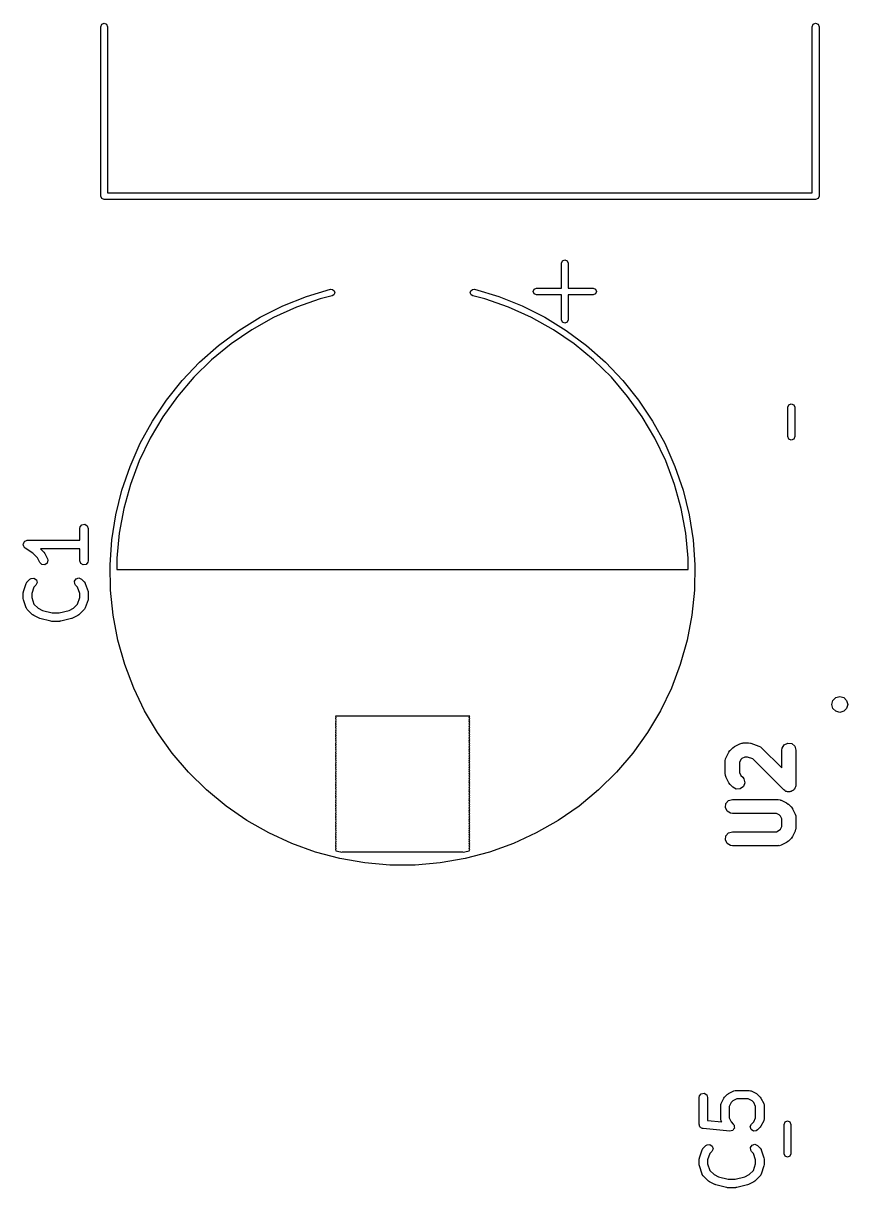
# Model space of a CAD drawing. Extents: x 44 to 148, y -85 to -25.
# Drawn here: x 44.59 to 59.19, y -82.14 to -61.52 of the extents above; entities that cross this region are included whole.
import ezdxf

# ---------------------------------------------------------------- set-up
doc = ezdxf.new("R2010")
doc.units = 0
doc.layers.add('BLACK', color=7, linetype='CONTINUOUS')

msp = doc.modelspace()

# ---------------------------------------------------------------- linework, layer by layer
at = {"layer": 'BLACK', "linetype": 'CONTINUOUS'}
for p, q in [((45.964, -61.582651), (45.981574, -61.540225)), ((45.964, -64.582651), (45.964, -61.582651)), ((45.981574, -61.540225), (46.024, -61.522651)), ((46.024, -61.522651), (46.066426, -61.540225)), ((46.066426, -61.540225), (46.084, -61.582651)), ((46.084, -61.582651), (46.084, -64.522651)), ((58.564, -61.582651), (58.581574, -61.540225)), ((58.564, -64.522651), (58.564, -61.582651)), ((58.581574, -61.540225), (58.624, -61.522651)), ((58.624, -61.522651), (58.666426, -61.540225)), ((58.666426, -61.540225), (58.684, -61.582651)), ((58.684, -61.582651), (58.684, -64.582651)), ((46.084, -64.522651), (58.564, -64.522651)), ((45.981574, -64.625077), (45.964, -64.582651)), ((46.024, -64.642651), (45.981574, -64.625077)), ((58.624, -64.642651), (46.024, -64.642651)), ((58.666426, -64.625077), (58.624, -64.642651)), ((58.684, -64.582651), (58.666426, -64.625077)), ((54.123, -65.772677), (54.140574, -65.730251)), ((54.140574, -65.730251), (54.183, -65.712677)), ((54.183, -65.712677), (54.225426, -65.730251)), ((54.225426, -65.730251), (54.243, -65.772677)), ((54.123, -66.212677), (54.123, -65.772677)), ((54.243, -65.772677), (54.243, -66.212677)), ((49.189365, -66.525402), (49.604954, -66.360285)), ((49.604954, -66.360285), (50.033234, -66.231629)), ((50.062766, -66.347938), (49.847669, -66.402597)), ((50.033234, -66.231629), (50.033234, -66.231628)), ((50.033234, -66.231628), (50.070237, -66.234056)), ((50.094128, -66.328152), (50.062766, -66.347938)), ((50.070237, -66.234056), (50.098746, -66.257769)), ((50.107871, -66.293711), (50.094128, -66.328152)), ((50.098746, -66.257769), (50.107871, -66.293711)), ((52.508129, -66.293711), (52.517254, -66.257769)), ((52.521872, -66.328152), (52.508129, -66.293711)), ((52.517254, -66.257769), (52.545763, -66.234056)), ((52.553234, -66.347938), (52.521872, -66.328152)), ((52.545763, -66.234056), (52.582766, -66.231628)), ((52.768331, -66.402597), (52.553234, -66.347938)), ((52.582766, -66.231628), (52.582766, -66.231629)), ((52.582766, -66.231629), (53.011046, -66.360285)), ((53.011046, -66.360285), (53.426635, -66.525402)), ((53.623, -66.272677), (53.640574, -66.230251)), ((53.640574, -66.315103), (53.623, -66.272677)), ((53.640574, -66.230251), (53.683, -66.212677)), ((53.683, -66.332677), (53.640574, -66.315103)), ((53.683, -66.212677), (54.123, -66.212677)), ((54.123, -66.332677), (53.683, -66.332677)), ((54.123, -66.772677), (54.123, -66.332677)), ((54.243, -66.212677), (54.683, -66.212677)), ((54.683, -66.332677), (54.243, -66.332677)), ((54.243, -66.332677), (54.243, -66.772677)), ((54.683, -66.212677), (54.725426, -66.230251)), ((54.725426, -66.315103), (54.683, -66.332677)), ((54.725426, -66.230251), (54.743, -66.272677)), ((54.743, -66.272677), (54.725426, -66.315103)), ((48.789567, -66.725747), (49.189365, -66.525402)), ((49.42867, -66.549076), (49.024105, -66.731678)), ((49.847669, -66.402597), (49.42867, -66.549076)), ((53.18733, -66.549076), (52.768331, -66.402597)), ((53.591895, -66.731678), (53.18733, -66.549076)), ((53.426635, -66.525402), (53.826433, -66.725747)), ((48.408537, -66.959828), (48.789567, -66.725747)), ((49.024105, -66.731678), (48.63708, -66.948999)), ((53.97892, -66.948999), (53.591895, -66.731678)), ((53.826433, -66.725747), (54.207463, -66.959828)), ((54.140574, -66.815103), (54.123, -66.772677)), ((54.243, -66.772677), (54.225426, -66.815103)), ((48.049117, -67.2259), (48.408537, -66.959828)), ((48.63708, -66.948999), (48.270569, -67.19937)), ((54.345431, -67.19937), (53.97892, -66.948999)), ((54.183, -66.832677), (54.140574, -66.815103)), ((54.225426, -66.815103), (54.183, -66.832677)), ((54.207463, -66.959828), (54.566883, -67.2259)), ((48.270569, -67.19937), (47.927386, -67.48087)), ((54.688614, -67.48087), (54.345431, -67.19937)), ((47.713985, -67.52198), (48.049117, -67.2259)), ((54.566883, -67.2259), (54.902015, -67.52198)), ((47.405639, -67.845862), (47.713985, -67.52198)), ((47.927386, -67.48087), (47.610167, -67.791334)), ((55.005833, -67.791334), (54.688614, -67.48087)), ((54.902015, -67.52198), (55.210361, -67.845862)), ((47.610167, -67.791334), (47.321348, -68.128381)), ((55.294652, -68.128381), (55.005833, -67.791334)), ((47.126376, -68.195132), (47.405639, -67.845862)), ((55.210361, -67.845862), (55.489624, -68.195132)), ((46.878278, -68.567186), (47.126376, -68.195132)), ((47.321348, -68.128381), (47.063147, -68.489419)), ((55.552853, -68.489419), (55.294652, -68.128381)), ((55.489624, -68.195132), (55.737722, -68.567186)), ((58.133, -68.318748), (58.150574, -68.276322)), ((58.133, -68.841252), (58.133, -68.318748)), ((58.150574, -68.276322), (58.193, -68.258748)), ((58.193, -68.258748), (58.235426, -68.276322)), ((58.235426, -68.276322), (58.253, -68.318748)), ((58.253, -68.318748), (58.253, -68.841252)), ((46.663194, -68.959252), (46.878278, -68.567186)), ((47.063147, -68.489419), (46.837548, -68.871678)), ((55.778452, -68.871678), (55.552853, -68.489419)), ((55.737722, -68.567186), (55.952806, -68.959252)), ((58.150574, -68.883678), (58.133, -68.841252)), ((58.253, -68.841252), (58.235426, -68.883678)), ((46.482726, -69.368408), (46.663194, -68.959252)), ((46.837548, -68.871678), (46.646283, -69.27222)), ((55.969717, -69.27222), (55.778452, -68.871678)), ((55.952806, -68.959252), (56.133274, -69.368408)), ((58.193, -68.901252), (58.150574, -68.883678)), ((58.235426, -68.883678), (58.193, -68.901252)), ((46.646283, -69.27222), (46.490821, -69.68797)), ((56.125179, -69.68797), (55.969717, -69.27222)), ((46.338221, -69.791605), (46.482726, -69.368408)), ((56.133274, -69.368408), (56.277779, -69.791605)), ((46.490821, -69.68797), (46.372356, -70.115734)), ((56.243644, -70.115734), (56.125179, -69.68797)), ((46.230755, -70.225688), (46.338221, -69.791605)), ((56.277779, -69.791605), (56.385245, -70.225688)), ((46.161128, -70.667422), (46.230755, -70.225688)), ((46.372356, -70.115734), (46.291798, -70.552228)), ((56.324202, -70.552228), (56.243644, -70.115734)), ((56.385245, -70.225688), (56.454872, -70.667422)), ((45.591819, -70.466608), (45.596342, -70.440956)), ((45.591819, -70.677322), (45.591819, -70.466608)), ((45.596342, -70.440956), (45.629319, -70.401656)), ((45.629319, -70.401656), (45.679843, -70.392747)), ((45.679843, -70.392747), (45.724272, -70.418399)), ((45.724272, -70.418399), (45.741819, -70.466608)), ((45.741819, -70.466608), (45.741819, -71.038036)), ((44.60384, -70.720449), (44.612587, -70.700515)), ((44.612587, -70.700515), (44.616454, -70.698603)), ((44.616454, -70.698603), (44.61861, -70.694869)), ((44.61861, -70.694869), (44.639063, -70.687424)), ((44.639063, -70.687424), (44.658576, -70.677777)), ((44.658576, -70.677777), (44.662765, -70.678797)), ((44.662765, -70.678797), (44.666819, -70.677322)), ((44.666819, -70.677322), (45.591819, -70.677322)), ((46.12986, -71.113516), (46.161128, -70.667422)), ((46.291798, -70.552228), (46.249766, -70.994099)), ((56.366234, -70.994099), (56.324202, -70.552228)), ((56.454872, -70.667422), (56.48614, -71.113516)), ((44.591974, -70.747495), (44.593706, -70.743545)), ((44.598087, -70.768386), (44.591974, -70.747495)), ((44.592958, -70.739298), (44.60384, -70.720449)), ((44.593706, -70.743545), (44.592958, -70.739298)), ((44.601867, -70.789822), (44.598087, -70.768386)), ((44.60517, -70.792594), (44.601867, -70.789822)), ((44.606382, -70.796733), (44.60517, -70.792594)), ((44.625216, -70.814726), (44.606382, -70.796733)), ((44.761894, -70.905844), (44.625216, -70.814726)), ((44.843275, -70.987225), (44.761894, -70.905844)), ((45.591819, -70.827322), (44.895504, -70.827322)), ((44.895504, -70.827322), (44.957947, -70.889765)), ((44.957947, -70.889765), (44.970809, -70.908133)), ((44.970809, -70.908133), (44.971996, -70.909257)), ((44.971996, -70.909257), (45.019615, -71.004495)), ((45.591819, -71.038036), (45.591819, -70.827322)), ((44.885451, -71.071577), (44.843275, -70.987225)), ((44.922705, -71.106849), (44.885451, -71.071577)), ((44.973915, -71.109924), (44.922705, -71.106849)), ((45.015121, -71.07936), (44.973915, -71.109924)), ((45.027041, -71.029461), (45.015121, -71.07936)), ((45.019615, -71.004495), (45.027041, -71.029461)), ((45.609366, -71.086245), (45.591819, -71.038036)), ((45.653795, -71.111897), (45.609366, -71.086245)), ((45.704319, -71.102988), (45.653795, -71.111897)), ((45.737296, -71.063688), (45.704319, -71.102988)), ((45.741819, -71.038036), (45.737296, -71.063688)), ((46.137184, -71.560644), (46.12986, -71.113516)), ((46.249766, -70.994099), (46.248344, -71.192323)), ((56.367656, -71.192323), (56.366234, -70.994099)), ((56.48614, -71.113516), (56.478816, -71.560644)), ((46.248344, -71.192323), (56.367656, -71.192323)), ((44.595668, -71.585748), (44.643287, -71.442891)), ((44.643287, -71.442891), (44.655689, -71.419986)), ((44.655689, -71.419986), (44.65951, -71.417638)), ((44.65951, -71.417638), (44.661405, -71.413575)), ((44.661405, -71.413575), (44.709024, -71.365956)), ((44.709024, -71.365956), (44.730361, -71.351016)), ((44.730361, -71.351016), (44.781468, -71.346545)), ((44.77999, -71.507121), (44.741819, -71.621635)), ((44.81509, -71.472022), (44.77999, -71.507121)), ((44.781468, -71.346545), (44.823494, -71.375971)), ((44.836771, -71.425526), (44.81509, -71.472022)), ((44.823494, -71.375971), (44.836771, -71.425526)), ((45.499135, -71.399578), (45.528561, -71.357552)), ((45.503607, -71.450686), (45.499135, -71.399578)), ((45.518548, -71.472023), (45.503607, -71.450686)), ((45.553648, -71.507122), (45.518548, -71.472023)), ((45.528561, -71.357552), (45.578116, -71.344275)), ((45.591819, -71.621635), (45.553648, -71.507122)), ((45.578116, -71.344275), (45.624612, -71.365955)), ((45.624612, -71.365955), (45.672232, -71.413574)), ((45.672232, -71.413574), (45.687173, -71.434911)), ((45.687173, -71.434911), (45.687563, -71.439379)), ((45.687563, -71.439379), (45.690351, -71.442891)), ((45.690351, -71.442891), (45.73797, -71.585747)), ((44.591819, -71.609465), (44.595712, -71.587382)), ((44.591819, -71.704703), (44.591819, -71.609465)), ((44.592379, -71.706241), (44.591819, -71.704703)), ((44.595668, -71.72842), (44.592379, -71.706241)), ((44.595712, -71.587382), (44.595668, -71.585748)), ((44.643287, -71.871277), (44.595668, -71.72842)), ((44.741819, -71.621635), (44.741819, -71.692532)), ((44.741819, -71.692532), (44.77999, -71.807046)), ((45.553648, -71.807045), (45.591819, -71.692533)), ((45.591819, -71.692533), (45.591819, -71.621635)), ((45.73797, -71.728421), (45.690351, -71.871277)), ((45.741819, -71.704703), (45.737925, -71.726785)), ((45.737925, -71.726785), (45.73797, -71.728421)), ((45.73797, -71.585747), (45.741259, -71.607927)), ((45.741259, -71.607927), (45.741819, -71.609465)), ((45.741819, -71.609465), (45.741819, -71.704703)), ((46.183045, -72.005474), (46.137184, -71.560644)), ((56.478816, -71.560644), (56.432955, -72.005474)), ((44.646074, -71.874789), (44.643287, -71.871277)), ((44.646465, -71.879256), (44.646074, -71.874789)), ((44.661405, -71.900593), (44.646465, -71.879256)), ((44.756643, -71.995831), (44.661405, -71.900593)), ((44.77999, -71.807046), (44.854103, -71.881159)), ((44.854103, -71.881159), (44.93109, -71.919652)), ((44.93109, -71.919652), (45.104624, -71.963036)), ((45.229013, -71.963036), (45.402547, -71.919652)), ((45.402547, -71.919652), (45.479534, -71.881158)), ((45.479534, -71.881158), (45.553648, -71.807045)), ((45.672233, -71.900593), (45.576994, -71.995831)), ((45.674128, -71.896528), (45.672233, -71.900593)), ((45.677948, -71.894182), (45.674128, -71.896528)), ((45.690351, -71.871277), (45.677948, -71.894182)), ((44.758124, -71.996521), (44.756643, -71.995831)), ((44.776135, -72.00988), (44.758124, -71.996521)), ((44.871373, -72.057499), (44.776135, -72.00988)), ((44.874901, -72.057905), (44.871373, -72.057499)), ((44.886724, -72.063178), (44.874901, -72.057905)), ((45.0772, -72.110797), (44.886724, -72.063178)), ((45.080648, -72.110436), (45.0772, -72.110797)), ((45.09539, -72.113036), (45.080648, -72.110436)), ((45.238247, -72.113036), (45.09539, -72.113036)), ((45.104624, -71.963036), (45.229013, -71.963036)), ((45.241504, -72.11185), (45.238247, -72.113036)), ((45.256437, -72.110797), (45.241504, -72.11185)), ((45.446913, -72.063178), (45.256437, -72.110797)), ((45.449857, -72.061189), (45.446913, -72.063178)), ((45.462264, -72.057499), (45.449857, -72.061189)), ((45.557502, -72.00988), (45.462264, -72.057499)), ((45.558625, -72.008693), (45.557502, -72.00988)), ((45.576994, -71.995831), (45.558625, -72.008693)), ((46.267101, -72.444691), (46.183045, -72.005474)), ((56.432955, -72.005474), (56.348899, -72.444691)), ((46.388727, -72.875021), (46.267101, -72.444691)), ((56.348899, -72.444691), (56.227273, -72.875021)), ((46.547014, -73.293258), (46.388727, -72.875021)), ((56.227273, -72.875021), (56.068986, -73.293258)), ((46.740785, -73.696284), (46.547014, -73.293258)), ((56.068986, -73.293258), (55.875215, -73.696284)), ((58.912, -73.584), (58.930756, -73.514)), ((58.930756, -73.654), (58.912, -73.584)), ((58.930756, -73.514), (58.982, -73.462756)), ((58.982, -73.462756), (59.052, -73.444)), ((59.052, -73.444), (59.122, -73.462756)), ((59.122, -73.462756), (59.173244, -73.514)), ((59.173244, -73.514), (59.192, -73.584)), ((59.192, -73.584), (59.173244, -73.654)), ((46.968594, -74.081096), (46.740785, -73.696284)), ((50.118715, -73.793323), (50.127, -73.813323)), ((52.497285, -73.793323), (50.118715, -73.793323)), ((52.489, -73.813323), (52.497285, -73.793323)), ((55.875215, -73.696284), (55.647406, -74.081096)), ((58.982, -73.705244), (58.930756, -73.654)), ((59.052, -73.724), (58.982, -73.705244)), ((59.122, -73.705244), (59.052, -73.724)), ((59.173244, -73.654), (59.122, -73.705244)), ((50.127, -73.813323), (50.118715, -73.833323)), ((50.118715, -73.833323), (50.127, -73.853323)), ((50.127, -73.853323), (50.118715, -73.873323)), ((50.118715, -73.873323), (50.127, -73.893323)), ((50.127, -73.893323), (50.118715, -73.913323)), ((50.118715, -73.913323), (50.127, -73.933323)), ((50.127, -73.933323), (50.118715, -73.953323)), ((50.118715, -73.953323), (50.127, -73.973323)), ((50.127, -73.973323), (50.118715, -73.993323)), ((50.118715, -73.993323), (50.127, -74.013323)), ((50.127, -74.013323), (50.118715, -74.033323)), ((52.497284, -73.833323), (52.489, -73.813323)), ((52.489, -73.853323), (52.497284, -73.833323)), ((52.497284, -73.873323), (52.489, -73.853323)), ((52.489, -73.893323), (52.497284, -73.873323)), ((52.497284, -73.913323), (52.489, -73.893323)), ((52.489, -73.933323), (52.497284, -73.913323)), ((52.497284, -73.953323), (52.489, -73.933323)), ((52.489, -73.973323), (52.497284, -73.953323)), ((52.497284, -73.993323), (52.489, -73.973323)), ((52.489, -74.013323), (52.497284, -73.993323)), ((52.497284, -74.033323), (52.489, -74.013323)), ((47.228744, -74.444826), (46.968594, -74.081096)), ((50.118715, -74.033323), (50.127, -74.053323)), ((50.127, -74.053323), (50.118715, -74.073323)), ((50.118715, -74.073323), (50.127, -74.093323)), ((50.127, -74.093323), (50.118715, -74.113323)), ((50.118715, -74.113323), (50.127, -74.133323)), ((50.127, -74.133323), (50.118715, -74.153323)), ((50.118715, -74.153323), (50.127, -74.173323)), ((50.127, -74.173323), (50.118715, -74.193323)), ((50.118715, -74.193323), (50.127, -74.213323)), ((50.127, -74.213323), (50.118715, -74.233323)), ((52.489, -74.053323), (52.497284, -74.033323)), ((52.497284, -74.073323), (52.489, -74.053323)), ((52.489, -74.093323), (52.497284, -74.073323)), ((52.497284, -74.113323), (52.489, -74.093323)), ((52.489, -74.133323), (52.497284, -74.113323)), ((52.497284, -74.153323), (52.489, -74.133323)), ((52.489, -74.173323), (52.497284, -74.153323)), ((52.497284, -74.193323), (52.489, -74.173323)), ((52.489, -74.213323), (52.497284, -74.193323)), ((52.497284, -74.233323), (52.489, -74.213323)), ((55.647406, -74.081096), (55.387256, -74.444826)), ((50.118715, -74.233323), (50.127, -74.253323)), ((50.127, -74.253323), (50.118715, -74.273323)), ((50.118715, -74.273323), (50.127, -74.293323)), ((50.127, -74.293323), (50.118715, -74.313323)), ((50.118715, -74.313323), (50.127, -74.333323)), ((50.127, -74.333323), (50.118715, -74.353323)), ((50.118715, -74.353323), (50.127, -74.373323)), ((50.127, -74.373323), (50.118715, -74.393323)), ((50.118715, -74.393323), (50.127, -74.413323)), ((50.127, -74.413323), (50.118715, -74.433323)), ((52.489, -74.253323), (52.497284, -74.233323)), ((52.497284, -74.273323), (52.489, -74.253323)), ((52.489, -74.293323), (52.497284, -74.273323)), ((52.497284, -74.313323), (52.489, -74.293323)), ((52.489, -74.333323), (52.497284, -74.313323)), ((52.497284, -74.353323), (52.489, -74.333323)), ((52.489, -74.373323), (52.497284, -74.353323)), ((52.497284, -74.393323), (52.489, -74.373323)), ((52.489, -74.413323), (52.497284, -74.393323)), ((52.497284, -74.433323), (52.489, -74.413323)), ((57.037816, -74.52505), (57.085434, -74.429813)), ((57.085434, -74.429813), (57.105712, -74.400578)), ((57.105712, -74.400578), (57.107728, -74.39938)), ((57.107728, -74.39938), (57.10885, -74.397326)), ((57.10885, -74.397326), (57.156468, -74.349707)), ((57.156468, -74.349707), (57.184951, -74.328385)), ((57.184951, -74.328385), (57.18724, -74.327886)), ((57.18724, -74.327886), (57.188955, -74.326292)), ((57.188955, -74.326292), (57.284193, -74.278673)), ((57.284193, -74.278673), (57.317956, -74.267452)), ((57.317956, -74.267452), (57.329222, -74.268668)), ((57.329222, -74.268668), (57.340095, -74.265476)), ((57.340095, -74.265476), (57.435333, -74.265476)), ((57.435333, -74.265476), (57.47055, -74.270539)), ((57.47055, -74.270539), (57.472522, -74.271806)), ((57.472522, -74.271806), (57.474861, -74.271891)), ((57.474861, -74.271891), (57.617718, -74.319509)), ((57.617718, -74.319509), (57.649527, -74.335449)), ((57.649527, -74.335449), (57.656634, -74.344277)), ((57.656634, -74.344277), (57.666578, -74.349707)), ((57.666578, -74.349707), (58.024619, -74.707747)), ((58.024619, -74.390476), (58.029682, -74.355259)), ((58.024619, -74.707747), (58.024619, -74.390476)), ((58.029682, -74.355259), (58.067761, -74.296007)), ((58.067761, -74.296007), (58.13183, -74.266748)), ((58.13183, -74.266748), (58.201546, -74.276772)), ((58.201546, -74.276772), (58.254776, -74.322896)), ((58.254776, -74.322896), (58.274619, -74.390476)), ((58.274619, -74.390476), (58.274619, -75.009523)), ((47.519296, -74.784762), (47.228744, -74.444826)), ((50.118715, -74.433323), (50.127, -74.453323)), ((50.127, -74.453323), (50.118715, -74.473323)), ((50.118715, -74.473323), (50.127, -74.493323)), ((50.127, -74.493323), (50.118715, -74.513323)), ((50.118715, -74.513323), (50.127, -74.533323)), ((50.127, -74.533323), (50.118715, -74.553323)), ((50.118715, -74.553323), (50.127, -74.573323)), ((50.127, -74.573323), (50.118715, -74.593323)), ((50.118715, -74.593323), (50.127, -74.613323)), ((50.127, -74.613323), (50.118715, -74.633323)), ((50.118715, -74.633323), (50.127, -74.653323)), ((52.489, -74.453323), (52.497284, -74.433323)), ((52.497284, -74.473323), (52.489, -74.453323)), ((52.489, -74.493323), (52.497284, -74.473323)), ((52.497284, -74.513323), (52.489, -74.493323)), ((52.489, -74.533323), (52.497284, -74.513323)), ((52.497284, -74.553323), (52.489, -74.533323)), ((52.489, -74.573323), (52.497284, -74.553323)), ((52.497284, -74.593323), (52.489, -74.573323)), ((52.489, -74.613323), (52.497284, -74.593323)), ((52.497284, -74.633323), (52.489, -74.613323)), ((52.489, -74.653323), (52.497284, -74.633323)), ((55.387256, -74.444826), (55.096704, -74.784762)), ((57.024619, -74.580952), (57.029682, -74.545735)), ((57.024619, -74.819047), (57.024619, -74.580952)), ((57.029682, -74.545735), (57.035809, -74.5362)), ((57.035809, -74.5362), (57.037816, -74.52505)), ((57.299969, -74.559758), (57.274619, -74.61046)), ((57.274619, -74.61046), (57.274619, -74.789539)), ((57.318902, -74.540826), (57.299969, -74.559758)), ((57.369604, -74.515476), (57.318902, -74.540826)), ((57.41505, -74.515476), (57.369604, -74.515476)), ((57.510667, -74.547348), (57.41505, -74.515476)), ((58.061231, -75.097911), (57.510667, -74.547348)), ((47.838085, -75.098371), (47.519296, -74.784762)), ((50.127, -74.653323), (50.118715, -74.673323)), ((50.118715, -74.673323), (50.127, -74.693323)), ((50.127, -74.693323), (50.118715, -74.713323)), ((50.118715, -74.713323), (50.127, -74.733323)), ((50.127, -74.733323), (50.118715, -74.753323)), ((50.118715, -74.753323), (50.127, -74.773323)), ((50.127, -74.773323), (50.118715, -74.793323)), ((50.118715, -74.793323), (50.127, -74.813323)), ((50.127, -74.813323), (50.118715, -74.833323)), ((50.118715, -74.833323), (50.127, -74.853323)), ((52.497284, -74.673323), (52.489, -74.653323)), ((52.489, -74.693323), (52.497284, -74.673323)), ((52.497284, -74.713323), (52.489, -74.693323)), ((52.489, -74.733323), (52.497284, -74.713323)), ((52.497284, -74.753323), (52.489, -74.733323)), ((52.489, -74.773323), (52.497284, -74.753323)), ((52.497284, -74.793323), (52.489, -74.773323)), ((52.489, -74.813323), (52.497284, -74.793323)), ((52.497284, -74.833323), (52.489, -74.813323)), ((52.489, -74.853323), (52.497284, -74.833323)), ((55.096704, -74.784762), (54.777915, -75.098371)), ((57.027811, -74.829919), (57.024619, -74.819047)), ((57.026595, -74.841185), (57.027811, -74.829919)), ((57.037816, -74.874949), (57.026595, -74.841185)), ((57.274619, -74.789539), (57.299969, -74.84024)), ((57.299969, -74.84024), (57.333245, -74.873515)), ((50.127, -74.853323), (50.118715, -74.873323)), ((50.118715, -74.873323), (50.127, -74.893323)), ((50.127, -74.893323), (50.118715, -74.913323)), ((50.118715, -74.913323), (50.127, -74.933323)), ((50.127, -74.933323), (50.118715, -74.953323)), ((50.118715, -74.953323), (50.127, -74.973323)), ((50.127, -74.973323), (50.118715, -74.993323)), ((50.118715, -74.993323), (50.127, -75.013323)), ((50.127, -75.013323), (50.118715, -75.033323)), ((50.118715, -75.033323), (50.127, -75.053323)), ((52.497284, -74.873323), (52.489, -74.853323)), ((52.489, -74.893323), (52.497284, -74.873323)), ((52.497284, -74.913323), (52.489, -74.893323)), ((52.489, -74.933323), (52.497284, -74.913323)), ((52.497284, -74.953323), (52.489, -74.933323)), ((52.489, -74.973323), (52.497284, -74.953323)), ((52.497284, -74.993323), (52.489, -74.973323)), ((52.489, -75.013323), (52.497284, -74.993323)), ((52.497284, -75.033323), (52.489, -75.013323)), ((52.489, -75.053323), (52.497284, -75.033323)), ((57.085434, -74.970186), (57.037816, -74.874949)), ((57.08703, -74.971901), (57.085434, -74.970186)), ((57.087528, -74.974191), (57.08703, -74.971901)), ((57.10885, -75.002673), (57.087528, -74.974191)), ((57.156468, -75.050292), (57.10885, -75.002673)), ((57.344924, -75.036814), (57.28854, -75.079022)), ((57.333245, -74.873515), (57.354567, -74.901998)), ((57.369539, -74.970821), (57.344924, -75.036814)), ((57.354567, -74.901998), (57.369539, -74.970821)), ((58.269556, -75.04474), (58.257487, -75.063518)), ((58.272732, -75.022645), (58.269556, -75.04474)), ((58.274301, -75.01844), (58.272732, -75.022645)), ((58.274619, -75.009523), (58.27372, -75.015772)), ((58.27372, -75.015772), (58.274301, -75.01844)), ((48.182734, -75.383317), (47.838085, -75.098371)), ((50.127, -75.053323), (50.118715, -75.073323)), ((50.118715, -75.073323), (50.127, -75.093323)), ((50.127, -75.093323), (50.118715, -75.113323)), ((50.118715, -75.113323), (50.127, -75.133323)), ((50.127, -75.133323), (50.118715, -75.153323)), ((50.118715, -75.153323), (50.127, -75.173323)), ((50.127, -75.173323), (50.118715, -75.193323)), ((50.118715, -75.193323), (50.127, -75.213323)), ((50.127, -75.213323), (50.118715, -75.233323)), ((50.118715, -75.233323), (50.127, -75.253323)), ((50.127, -75.253323), (50.118715, -75.273323)), ((52.497284, -75.073323), (52.489, -75.053323)), ((52.489, -75.093323), (52.497284, -75.073323)), ((52.497284, -75.113323), (52.489, -75.093323)), ((52.489, -75.133323), (52.497284, -75.113323)), ((52.497284, -75.153323), (52.489, -75.133323)), ((52.489, -75.173323), (52.497284, -75.153323)), ((52.497284, -75.193323), (52.489, -75.173323)), ((52.489, -75.213323), (52.497284, -75.193323)), ((52.497284, -75.233323), (52.489, -75.213323)), ((52.489, -75.253323), (52.497284, -75.233323)), ((52.497284, -75.273323), (52.489, -75.253323)), ((54.777915, -75.098371), (54.433266, -75.383317)), ((57.218286, -75.084047), (57.156468, -75.050292)), ((57.28854, -75.079022), (57.218286, -75.084047)), ((58.080821, -75.108608), (58.061231, -75.097911)), ((58.097692, -75.123227), (58.080821, -75.108608)), ((58.11113, -75.125159), (58.097692, -75.123227)), ((58.123048, -75.131667), (58.11113, -75.125159)), ((58.145314, -75.130074), (58.123048, -75.131667)), ((58.167408, -75.133251), (58.145314, -75.130074)), ((58.179758, -75.12761), (58.167408, -75.133251)), ((58.193302, -75.126642), (58.179758, -75.12761)), ((58.211171, -75.113265), (58.193302, -75.126642)), ((58.231477, -75.103992), (58.211171, -75.113265)), ((58.238817, -75.092569), (58.231477, -75.103992)), ((58.249687, -75.084433), (58.238817, -75.092569)), ((58.257487, -75.063518), (58.249687, -75.084433)), ((48.550675, -75.637475), (48.182734, -75.383317)), ((50.118715, -75.273323), (50.127, -75.293323)), ((50.127, -75.293323), (50.118715, -75.313323)), ((50.118715, -75.313323), (50.127, -75.333323)), ((50.127, -75.333323), (50.118715, -75.353323)), ((50.118715, -75.353323), (50.127, -75.373323)), ((50.127, -75.373323), (50.118715, -75.393323)), ((50.118715, -75.393323), (50.127, -75.413323)), ((50.127, -75.413323), (50.118715, -75.433323)), ((50.118715, -75.433323), (50.127, -75.453323)), ((50.127, -75.453323), (50.118715, -75.473323)), ((52.489, -75.293323), (52.497284, -75.273323)), ((52.497284, -75.313323), (52.489, -75.293323)), ((52.489, -75.333323), (52.497284, -75.313323)), ((52.497284, -75.353323), (52.489, -75.333323)), ((52.489, -75.373323), (52.497284, -75.353323)), ((52.497284, -75.393323), (52.489, -75.373323)), ((52.489, -75.413323), (52.497284, -75.393323)), ((52.497284, -75.433323), (52.489, -75.413323)), ((52.489, -75.453323), (52.497284, -75.433323)), ((52.497284, -75.473323), (52.489, -75.453323)), ((54.433266, -75.383317), (54.065325, -75.637475)), ((57.025891, -75.408265), (57.035915, -75.338549)), ((57.05515, -75.472334), (57.025891, -75.408265)), ((57.035915, -75.338549), (57.082039, -75.285319)), ((57.082039, -75.285319), (57.149619, -75.265476)), ((57.149619, -75.265476), (57.959142, -75.265476)), ((57.959142, -75.265476), (57.994359, -75.270539)), ((57.994359, -75.270539), (58.003893, -75.276666)), ((58.003893, -75.276666), (58.015044, -75.278673)), ((58.015044, -75.278673), (58.110281, -75.326291)), ((58.110281, -75.326291), (58.139516, -75.346569)), ((58.139516, -75.346569), (58.140713, -75.348584)), ((58.140713, -75.348584), (58.142767, -75.349706)), ((58.142767, -75.349706), (58.190387, -75.397325)), ((58.190387, -75.397325), (58.21171, -75.425807)), ((58.21171, -75.425807), (58.212208, -75.428097)), ((58.212208, -75.428097), (58.213803, -75.429812)), ((58.213803, -75.429812), (58.261422, -75.52505)), ((48.939166, -75.858952), (48.550675, -75.637475)), ((50.118715, -75.473323), (50.127, -75.493323)), ((50.127, -75.493323), (50.118715, -75.513323)), ((50.118715, -75.513323), (50.127, -75.533323)), ((50.127, -75.533323), (50.118715, -75.553323)), ((50.118715, -75.553323), (50.127, -75.573323)), ((50.127, -75.573323), (50.118715, -75.593323)), ((50.118715, -75.593323), (50.127, -75.613323)), ((50.127, -75.613323), (50.118715, -75.633323)), ((50.118715, -75.633323), (50.127, -75.653323)), ((50.127, -75.653323), (50.118715, -75.673323)), ((52.489, -75.493323), (52.497284, -75.473323)), ((52.497284, -75.513323), (52.489, -75.493323)), ((52.489, -75.533323), (52.497284, -75.513323)), ((52.497284, -75.553323), (52.489, -75.533323)), ((52.489, -75.573323), (52.497284, -75.553323)), ((52.497284, -75.593323), (52.489, -75.573323)), ((52.489, -75.613323), (52.497284, -75.593323)), ((52.497284, -75.633323), (52.489, -75.613323)), ((52.489, -75.653323), (52.497284, -75.633323)), ((52.497284, -75.673323), (52.489, -75.653323)), ((54.065325, -75.637475), (53.676834, -75.858952)), ((57.114402, -75.510413), (57.05515, -75.472334)), ((57.149619, -75.515476), (57.114402, -75.510413)), ((57.929634, -75.515476), (57.149619, -75.515476)), ((57.980336, -75.540827), (57.929634, -75.515476)), ((57.999268, -75.559759), (57.980336, -75.540827)), ((58.024619, -75.61046), (57.999268, -75.559759)), ((58.024619, -75.741919), (58.024619, -75.61046)), ((58.261422, -75.52505), (58.272643, -75.558813)), ((58.272643, -75.558813), (58.271426, -75.570079)), ((58.271426, -75.570079), (58.274619, -75.580952)), ((58.274619, -75.580952), (58.274619, -75.771428)), ((49.345312, -76.046096), (48.939166, -75.858952)), ((50.118715, -75.673323), (50.127, -75.693323)), ((50.127, -75.693323), (50.118715, -75.713323)), ((50.118715, -75.713323), (50.127, -75.733323)), ((50.127, -75.733323), (50.118715, -75.753323)), ((50.118715, -75.753323), (50.127, -75.773323)), ((50.127, -75.773323), (50.118715, -75.793323)), ((50.118715, -75.793323), (50.127, -75.813323)), ((50.127, -75.813323), (50.118715, -75.833323)), ((50.118715, -75.833323), (50.127, -75.853323)), ((50.127, -75.853323), (50.118715, -75.873323)), ((50.118715, -75.873323), (50.127, -75.893323)), ((52.489, -75.693323), (52.497284, -75.673323)), ((52.497284, -75.713323), (52.489, -75.693323)), ((52.489, -75.733323), (52.497284, -75.713323)), ((52.497284, -75.753323), (52.489, -75.733323)), ((52.489, -75.773323), (52.497284, -75.753323)), ((52.497284, -75.793323), (52.489, -75.773323)), ((52.489, -75.813323), (52.497284, -75.793323)), ((52.497284, -75.833323), (52.489, -75.813323)), ((52.489, -75.853323), (52.497284, -75.833323)), ((52.497284, -75.873323), (52.489, -75.853323)), ((52.489, -75.893323), (52.497284, -75.873323)), ((53.676834, -75.858952), (53.270688, -76.046096)), ((57.035915, -75.909977), (57.082039, -75.856747)), ((57.082039, -75.856747), (57.149619, -75.836904)), ((57.149619, -75.836904), (57.929634, -75.836904)), ((57.929634, -75.836904), (57.980336, -75.811553)), ((57.980336, -75.811553), (57.999268, -75.79262)), ((57.999268, -75.79262), (58.024619, -75.741919)), ((58.261422, -75.82733), (58.213803, -75.922568)), ((58.263428, -75.816179), (58.261422, -75.82733)), ((58.269556, -75.806645), (58.263428, -75.816179)), ((58.274619, -75.771428), (58.269556, -75.806645)), ((49.766085, -76.197512), (49.345312, -76.046096)), ((50.127, -75.893323), (50.118715, -75.913323)), ((50.118715, -75.913323), (50.127, -75.933323)), ((50.127, -75.933323), (50.118715, -75.953323)), ((50.118715, -75.953323), (50.127, -75.973323)), ((50.127, -75.973323), (50.118715, -75.993323)), ((50.118715, -75.993323), (50.127, -76.013323)), ((50.127, -76.013323), (50.118715, -76.033323)), ((50.118715, -76.033323), (50.127, -76.053323)), ((50.127, -76.053323), (50.118715, -76.073323)), ((50.118715, -76.073323), (50.127, -76.093323)), ((52.497284, -75.913323), (52.489, -75.893323)), ((52.489, -75.933323), (52.497284, -75.913323)), ((52.497284, -75.953323), (52.489, -75.933323)), ((52.489, -75.973323), (52.497284, -75.953323)), ((52.497284, -75.993323), (52.489, -75.973323)), ((52.489, -76.013323), (52.497284, -75.993323)), ((52.497284, -76.033323), (52.489, -76.013323)), ((52.489, -76.053323), (52.497284, -76.033323)), ((52.497284, -76.073323), (52.489, -76.053323)), ((52.489, -76.093323), (52.497284, -76.073323)), ((53.270688, -76.046096), (52.849915, -76.197512)), ((57.025891, -75.979693), (57.035915, -75.909977)), ((57.05515, -76.043762), (57.025891, -75.979693)), ((57.114402, -76.081841), (57.05515, -76.043762)), ((58.015044, -76.073707), (57.98128, -76.084928)), ((58.110281, -76.026089), (58.015044, -76.073707)), ((58.111995, -76.024493), (58.110281, -76.026089)), ((58.114285, -76.023996), (58.111995, -76.024493)), ((58.142767, -76.002674), (58.114285, -76.023996)), ((58.190387, -75.955055), (58.142767, -76.002674)), ((58.191509, -75.952998), (58.190387, -75.955055)), ((58.193525, -75.951802), (58.191509, -75.952998)), ((58.213803, -75.922568), (58.193525, -75.951802)), ((50.19835, -76.312074), (49.766085, -76.197512)), ((50.127, -76.093323), (50.118715, -76.113323)), ((50.118715, -76.113323), (50.127, -76.133323)), ((50.127, -76.133323), (50.118715, -76.153323)), ((50.118715, -76.153323), (50.127, -76.173323)), ((50.127, -76.173323), (50.126562, -76.174378)), ((50.126562, -76.174378), (50.206846, -76.195993)), ((50.206846, -76.195993), (50.229756, -76.200051)), ((50.229756, -76.200051), (50.246, -76.193323)), ((50.246, -76.193323), (52.37, -76.193323)), ((52.37, -76.193323), (52.386243, -76.200051)), ((52.386243, -76.200051), (52.409154, -76.195993)), ((52.409154, -76.195993), (52.489437, -76.174378)), ((52.849915, -76.197512), (52.41765, -76.312074)), ((52.497284, -76.113323), (52.489, -76.093323)), ((52.489, -76.133323), (52.497284, -76.113323)), ((52.497284, -76.153323), (52.489, -76.133323)), ((52.489, -76.173323), (52.497284, -76.153323)), ((52.489437, -76.174378), (52.489, -76.173323)), ((57.149619, -76.086904), (57.114402, -76.081841)), ((57.959142, -76.086904), (57.149619, -76.086904)), ((57.970014, -76.083711), (57.959142, -76.086904)), ((57.98128, -76.084928), (57.970014, -76.083711)), ((50.638884, -76.388925), (50.19835, -76.312074)), ((51.084406, -76.427495), (50.638884, -76.388925)), ((51.531594, -76.427495), (51.084406, -76.427495)), ((51.977116, -76.388925), (51.531594, -76.427495)), ((52.41765, -76.312074), (51.977116, -76.388925)), ((56.561819, -80.541904), (56.566342, -80.516252)), ((56.561819, -81.018094), (56.561819, -80.541904)), ((56.566342, -80.516252), (56.599319, -80.476952)), ((56.599319, -80.476952), (56.649843, -80.468043)), ((56.649843, -80.468043), (56.694272, -80.493695)), ((56.694272, -80.493695), (56.711819, -80.541904)), ((56.711819, -80.541904), (56.711819, -80.950219)), ((56.950689, -80.65122), (56.998308, -80.555982)), ((56.998308, -80.555982), (57.011666, -80.537971)), ((57.011666, -80.537971), (57.012357, -80.53649)), ((57.012357, -80.53649), (57.059976, -80.488871)), ((57.059976, -80.488871), (57.078342, -80.476011)), ((57.078342, -80.476011), (57.079468, -80.474822)), ((57.079468, -80.474822), (57.174706, -80.427203)), ((57.157436, -80.603543), (57.127029, -80.63395)), ((57.225952, -80.569285), (57.157436, -80.603543)), ((57.174706, -80.427203), (57.199672, -80.419777)), ((57.199672, -80.419777), (57.204033, -80.420818)), ((57.204033, -80.420818), (57.208247, -80.419285)), ((57.208247, -80.419285), (57.446342, -80.419285)), ((57.428637, -80.569285), (57.225952, -80.569285)), ((57.497153, -80.603543), (57.428637, -80.569285)), ((57.446342, -80.419285), (57.471994, -80.423808)), ((57.471994, -80.423808), (57.475429, -80.42669)), ((57.475429, -80.42669), (57.479883, -80.427203)), ((57.479883, -80.427203), (57.575121, -80.474822)), ((57.527561, -80.63395), (57.497153, -80.603543)), ((57.575121, -80.474822), (57.593129, -80.488178)), ((57.593129, -80.488178), (57.594612, -80.48887)), ((57.594612, -80.48887), (57.642232, -80.536489)), ((57.642232, -80.536489), (57.655094, -80.554857)), ((57.655094, -80.554857), (57.656282, -80.555982)), ((57.656282, -80.555982), (57.703901, -80.65122)), ((56.942771, -80.684761), (56.947294, -80.659109)), ((56.942771, -80.922856), (56.942771, -80.684761)), ((56.947294, -80.659109), (56.950176, -80.655673)), ((56.950176, -80.655673), (56.950689, -80.65122)), ((57.127029, -80.63395), (57.092771, -80.702466)), ((57.092771, -80.702466), (57.092771, -80.905151)), ((57.561819, -80.702466), (57.527561, -80.63395)), ((57.561819, -80.905151), (57.561819, -80.702466)), ((57.703901, -80.65122), (57.711327, -80.676186)), ((57.711327, -80.676186), (57.710285, -80.680547)), ((57.710285, -80.680547), (57.711819, -80.684761)), ((57.711819, -80.684761), (57.711819, -80.922856)), ((56.567266, -81.03306), (56.561819, -81.018094)), ((56.711819, -80.950219), (56.960009, -80.975038)), ((56.944304, -80.927069), (56.942771, -80.922856)), ((56.943263, -80.93143), (56.944304, -80.927069)), ((56.950689, -80.956397), (56.943263, -80.93143)), ((56.960009, -80.975038), (56.950689, -80.956397)), ((57.092771, -80.905151), (57.127029, -80.973667)), ((57.127029, -80.973667), (57.166042, -81.01268)), ((57.166042, -81.01268), (57.180982, -81.034017)), ((57.466866, -81.059176), (57.488548, -81.012679)), ((57.488548, -81.012679), (57.527561, -80.973666)), ((57.527561, -80.973666), (57.561819, -80.905151)), ((57.703901, -80.956397), (57.656282, -81.051635)), ((57.704413, -80.951943), (57.703901, -80.956397)), ((57.707296, -80.948508), (57.704413, -80.951943)), ((57.711819, -80.922856), (57.707296, -80.948508)), ((58.067, -81.018748), (58.084574, -80.976322)), ((58.067, -81.541252), (58.067, -81.018748)), ((58.084574, -80.976322), (58.127, -80.958748)), ((58.127, -80.958748), (58.169426, -80.976322)), ((58.169426, -80.976322), (58.187, -81.018748)), ((58.187, -81.018748), (58.187, -81.541252)), ((56.568458, -81.048945), (56.567266, -81.03306)), ((56.57578, -81.056451), (56.568458, -81.048945)), ((56.579366, -81.066303), (56.57578, -81.056451)), ((56.593159, -81.074266), (56.579366, -81.066303)), ((56.604282, -81.085669), (56.593159, -81.074266)), ((56.621102, -81.0904), (56.604282, -81.085669)), ((56.623795, -81.091955), (56.621102, -81.0904)), ((56.625537, -81.091647), (56.623795, -81.091955)), ((56.629356, -81.092722), (56.625537, -81.091647)), ((57.105546, -81.140341), (56.629356, -81.092722)), ((57.106025, -81.140218), (57.105546, -81.140341)), ((57.106472, -81.140427), (57.106025, -81.140218)), ((57.130822, -81.133902), (57.106472, -81.140427)), ((57.155262, -81.127678), (57.130822, -81.133902)), ((57.155549, -81.127277), (57.155262, -81.127678)), ((57.156027, -81.12715), (57.155549, -81.127277)), ((57.170475, -81.106514), (57.156027, -81.12715)), ((57.185207, -81.086022), (57.170475, -81.106514)), ((57.180982, -81.034017), (57.181024, -81.034508)), ((57.181024, -81.034508), (57.18137, -81.034862)), ((57.18137, -81.034862), (57.183257, -81.060022)), ((57.183257, -81.060022), (57.185453, -81.085124)), ((57.185453, -81.085124), (57.185169, -81.085528)), ((57.185169, -81.085528), (57.185207, -81.086022)), ((57.480143, -81.108731), (57.466866, -81.059176)), ((57.522168, -81.138157), (57.480143, -81.108731)), ((57.573275, -81.133687), (57.522168, -81.138157)), ((57.594612, -81.118747), (57.573275, -81.133687)), ((57.642232, -81.071128), (57.594612, -81.118747)), ((57.642922, -81.069646), (57.642232, -81.071128)), ((57.656282, -81.051635), (57.642922, -81.069646)), ((56.62951, -81.445315), (56.631405, -81.441252)), ((56.631405, -81.441252), (56.679024, -81.393633)), ((56.679024, -81.393633), (56.700361, -81.378693)), ((56.700361, -81.378693), (56.751468, -81.374222)), ((56.751468, -81.374222), (56.793494, -81.403648)), ((56.793494, -81.403648), (56.806771, -81.453203)), ((57.469135, -81.427255), (57.498561, -81.385229)), ((57.473607, -81.478363), (57.469135, -81.427255)), ((57.498561, -81.385229), (57.548116, -81.371952)), ((57.548116, -81.371952), (57.594612, -81.393632)), ((57.594612, -81.393632), (57.642232, -81.441251)), ((57.642232, -81.441251), (57.657173, -81.462588)), ((56.561819, -81.637142), (56.565712, -81.615059)), ((56.561819, -81.73238), (56.561819, -81.637142)), ((56.565668, -81.613425), (56.613287, -81.470568)), ((56.565712, -81.615059), (56.565668, -81.613425)), ((56.613287, -81.470568), (56.625689, -81.447663)), ((56.625689, -81.447663), (56.62951, -81.445315)), ((56.74999, -81.534798), (56.711819, -81.649312)), ((56.78509, -81.499699), (56.74999, -81.534798)), ((56.806771, -81.453203), (56.78509, -81.499699)), ((57.488548, -81.4997), (57.473607, -81.478363)), ((57.523648, -81.534799), (57.488548, -81.4997)), ((57.561819, -81.649312), (57.523648, -81.534799)), ((57.657173, -81.462588), (57.657563, -81.467056)), ((57.657563, -81.467056), (57.660351, -81.470568)), ((57.660351, -81.470568), (57.70797, -81.613424)), ((57.70797, -81.613424), (57.711259, -81.635604)), ((57.711259, -81.635604), (57.711819, -81.637142)), ((57.711819, -81.637142), (57.711819, -81.73238)), ((58.084574, -81.583678), (58.067, -81.541252)), ((58.127, -81.601252), (58.084574, -81.583678)), ((58.169426, -81.583678), (58.127, -81.601252)), ((58.187, -81.541252), (58.169426, -81.583678)), ((56.562379, -81.733918), (56.561819, -81.73238)), ((56.565668, -81.756097), (56.562379, -81.733918)), ((56.613287, -81.898954), (56.565668, -81.756097)), ((56.711819, -81.649312), (56.711819, -81.720209)), ((56.711819, -81.720209), (56.74999, -81.834723)), ((56.74999, -81.834723), (56.824103, -81.908836)), ((57.449534, -81.908835), (57.523648, -81.834722)), ((57.523648, -81.834722), (57.561819, -81.72021)), ((57.561819, -81.72021), (57.561819, -81.649312)), ((57.70797, -81.756098), (57.660351, -81.898954)), ((57.711819, -81.73238), (57.707925, -81.754462)), ((57.707925, -81.754462), (57.70797, -81.756098)), ((56.616074, -81.902466), (56.613287, -81.898954)), ((56.616465, -81.906933), (56.616074, -81.902466)), ((56.631405, -81.92827), (56.616465, -81.906933)), ((56.726643, -82.023508), (56.631405, -81.92827)), ((56.728124, -82.024198), (56.726643, -82.023508)), ((56.746135, -82.037557), (56.728124, -82.024198)), ((56.841373, -82.085176), (56.746135, -82.037557)), ((56.824103, -81.908836), (56.90109, -81.947329)), ((56.90109, -81.947329), (57.074624, -81.990713)), ((57.074624, -81.990713), (57.199013, -81.990713)), ((57.199013, -81.990713), (57.372547, -81.947329)), ((57.372547, -81.947329), (57.449534, -81.908835)), ((57.527502, -82.037557), (57.432264, -82.085176)), ((57.528625, -82.03637), (57.527502, -82.037557)), ((57.546994, -82.023508), (57.528625, -82.03637)), ((57.642233, -81.92827), (57.546994, -82.023508)), ((57.644128, -81.924205), (57.642233, -81.92827)), ((57.647948, -81.921859), (57.644128, -81.924205)), ((57.660351, -81.898954), (57.647948, -81.921859)), ((56.844901, -82.085582), (56.841373, -82.085176)), ((56.856724, -82.090855), (56.844901, -82.085582)), ((57.0472, -82.138474), (56.856724, -82.090855)), ((57.050648, -82.138113), (57.0472, -82.138474)), ((57.06539, -82.140713), (57.050648, -82.138113)), ((57.208247, -82.140713), (57.06539, -82.140713)), ((57.211504, -82.139527), (57.208247, -82.140713)), ((57.226437, -82.138474), (57.211504, -82.139527)), ((57.416913, -82.090855), (57.226437, -82.138474)), ((57.419857, -82.088866), (57.416913, -82.090855)), ((57.432264, -82.085176), (57.419857, -82.088866))]:
    msp.add_line(p, q, dxfattribs=at)

doc.saveas('drawing.dxf')
